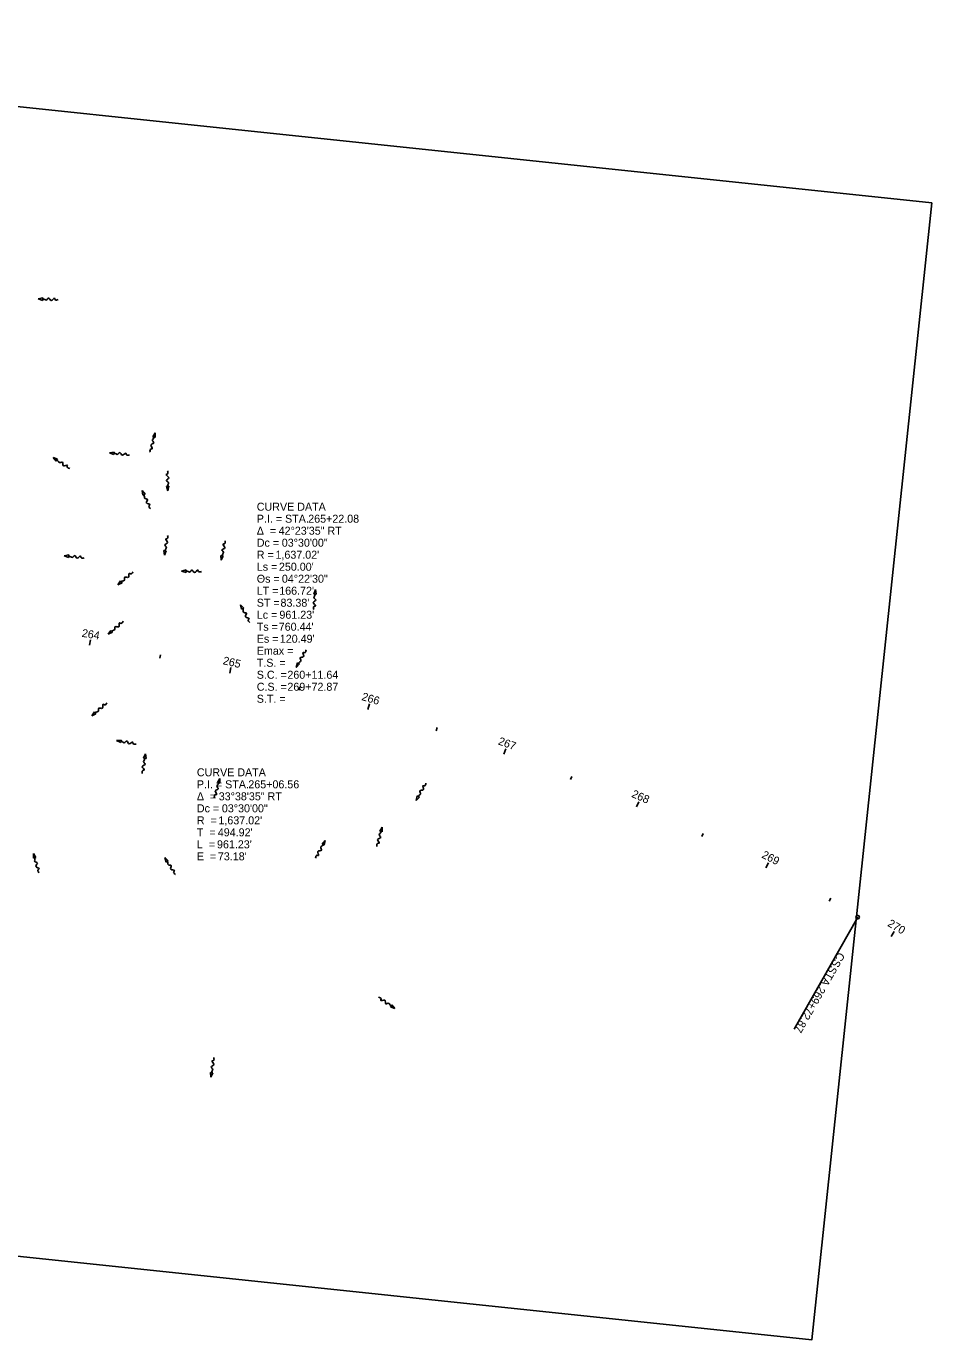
# Model space of a CAD drawing. Extents: x 1433976 to 1442459, y 450932 to 452534.
# Drawn here: x 1438729 to 1439362, y 451615 to 452534 of the extents above; entities that cross this region are included whole.
import ezdxf

# ---------------------------------------------------------------- set-up
doc = ezdxf.new("R2010")
doc.units = 0
for name, color, linetype in [('DT_X_Break_Line', 7, 'Continuous'), ('DT_X_Contour_Text', 7, 'Continuous'), ('DT_X_Island', 7, 'Continuous'), ('DT_X_Terrain_Boundary', 7, 'Continuous'), ('PV_X_Shoulder_Aggregate', 7, 'Continuous'), ('VG_X_Tree_Line_Rt', 7, 'Continuous')]:
    doc.layers.add(name, color=color, linetype=linetype)

msp = doc.modelspace()

# ---------------------------------------------------------------- linework, layer by layer
at = {"layer": 'DT_X_Break_Line'}
msp.add_line((1439310.33, 451910.67), (1439265.98, 451832.36), dxfattribs=at)
msp.add_circle((1439310.33, 451910.67), 1.2, dxfattribs=at)
at = {"layer": 'DT_X_Contour_Text'}
msp.add_lwpolyline([(1438188.57, 452534.13), (1438104.78, 451738.53), (1439278.28, 451614.94), (1439362.08, 452410.54)], close=True, dxfattribs=at)
at = {"layer": 'DT_X_Terrain_Boundary'}
for p, q in [((1438773.06, 452100.9), (1438773.72, 452104.85)), ((1438822.24, 452091.92), (1438822.71, 452094.28)), ((1438871.13, 452081.44), (1438872.03, 452085.34)), ((1438919.68, 452069.48), (1438920.29, 452071.8)), ((1438967.83, 452056.03), (1438968.97, 452059.87)), ((1439015.56, 452041.13), (1439016.31, 452043.41)), ((1439062.8, 452024.77), (1439064.17, 452028.53)), ((1439109.53, 452006.97), (1439110.42, 452009.2)), ((1439155.69, 451987.76), (1439157.28, 451991.43)), ((1439201.24, 451967.15), (1439202.26, 451969.32)), ((1439246.14, 451945.16), (1439247.95, 451948.72)), ((1439290.35, 451921.8), (1439291.5, 451923.91)), ((1439333.83, 451897.11), (1439335.85, 451900.56))]:
    msp.add_line(p, q, dxfattribs=at)
at = {"layer": 'PV_X_Shoulder_Aggregate'}
for p, q in [((1438737.21, 452343.31), (1438740.44, 452344.05)), ((1438740.38, 452342.33), (1438737.21, 452343.31)), ((1438740.44, 452344.05), (1438740.38, 452342.33)), ((1438817.41, 452246.77), (1438819.07, 452249.64)), ((1438819.07, 452246.33), (1438817.41, 452246.77)), ((1438819.07, 452249.64), (1438819.07, 452246.33)), ((1438787.1, 452235.62), (1438790.37, 452236.13)), ((1438790.19, 452234.43), (1438787.1, 452235.62)), ((1438790.37, 452236.13), (1438790.19, 452234.43)), ((1438749.87, 452229.82), (1438747.67, 452232.3)), ((1438747.67, 452232.3), (1438750.82, 452231.25)), ((1438750.82, 452231.25), (1438749.87, 452229.82)), ((1438810.38, 452205.92), (1438809.83, 452209.19)), ((1438809.83, 452209.19), (1438811.94, 452206.64)), ((1438826.95, 452212.29), (1438828.67, 452212.33)), ((1438827.87, 452209.11), (1438826.95, 452212.29)), ((1438828.67, 452212.33), (1438827.87, 452209.11)), ((1438811.94, 452206.64), (1438810.38, 452205.92)), ((1438755.46, 452163.62), (1438758.73, 452164.14)), ((1438758.55, 452162.43), (1438755.46, 452163.62)), ((1438758.73, 452164.14), (1438758.55, 452162.43)), ((1438825.43, 452163.93), (1438825.1, 452167.23)), ((1438825.1, 452167.23), (1438826.8, 452166.95)), ((1438826.8, 452166.95), (1438825.43, 452163.93)), ((1438865.18, 452160.42), (1438864.97, 452163.72)), ((1438864.97, 452163.72), (1438866.66, 452163.39)), ((1438866.66, 452163.39), (1438865.18, 452160.42)), ((1438837.51, 452152.85), (1438840.73, 452153.65)), ((1438840.69, 452151.93), (1438837.51, 452152.85)), ((1438840.73, 452153.65), (1438840.69, 452151.93)), ((1438792.87, 452143.24), (1438794.75, 452145.97)), ((1438795.86, 452144.66), (1438792.87, 452143.24)), ((1438794.75, 452145.97), (1438795.86, 452144.66)), ((1438929.96, 452136.74), (1438931.05, 452139.87)), ((1438931.67, 452136.61), (1438929.96, 452136.74)), ((1438931.05, 452139.87), (1438931.67, 452136.61)), ((1438879.49, 452126.09), (1438878.8, 452129.34)), ((1438878.8, 452129.34), (1438881.02, 452126.87)), ((1438881.02, 452126.87), (1438879.49, 452126.09)), ((1438786.07, 452108.62), (1438787.95, 452111.35)), ((1438789.06, 452110.05), (1438786.07, 452108.62)), ((1438787.95, 452111.35), (1438789.06, 452110.05)), ((1438917.69, 452085.49), (1438918.52, 452088.7)), ((1438918.52, 452088.7), (1438920.02, 452087.85)), ((1438920.02, 452087.85), (1438917.69, 452085.49)), ((1438774.63, 452051.6), (1438776.51, 452054.33)), ((1438777.62, 452053.02), (1438774.63, 452051.6)), ((1438776.51, 452054.33), (1438777.62, 452053.02)), ((1438791.95, 452034.36), (1438795.25, 452034.62)), ((1438794.94, 452032.93), (1438791.95, 452034.36)), ((1438795.25, 452034.62), (1438794.94, 452032.93)), ((1438810.97, 452021.89), (1438812.37, 452024.89)), ((1438812.37, 452024.89), (1438812.66, 452021.59)), ((1438812.66, 452021.59), (1438810.97, 452021.89)), ((1438862.57, 452004.81), (1438864.29, 452007.65)), ((1438864.29, 452007.65), (1438864.22, 452004.33)), ((1438864.22, 452004.33), (1438862.57, 452004.81)), ((1439001.44, 451992.36), (1439002.27, 451995.57)), ((1439003.76, 451994.73), (1439001.44, 451992.36)), ((1439002.27, 451995.57), (1439003.76, 451994.73)), ((1438976.16, 451970.75), (1438977.87, 451973.59)), ((1438977.81, 451970.28), (1438976.16, 451970.75)), ((1438977.87, 451973.59), (1438977.81, 451970.28)), ((1438935.69, 451961.84), (1438938.01, 451964.21)), ((1438937.19, 451961), (1438935.69, 451961.84)), ((1438938.01, 451964.21), (1438937.19, 451961)), ((1438733.89, 451951.84), (1438733.83, 451955.16)), ((1438733.83, 451955.16), (1438735.54, 451952.32)), ((1438735.54, 451952.32), (1438733.89, 451951.84)), ((1438826.7, 451949.18), (1438825.72, 451952.35)), ((1438825.72, 451952.35), (1438828.15, 451950.1)), ((1438828.15, 451950.1), (1438826.7, 451949.18)), ((1438983.55, 451847.82), (1438984.52, 451849.23)), ((1438984.52, 451849.23), (1438986.67, 451846.71)), ((1438986.67, 451846.71), (1438983.55, 451847.82)), ((1438857.99, 451798.57), (1438857.6, 451801.86)), ((1438857.6, 451801.86), (1438859.3, 451801.61)), ((1438859.3, 451801.61), (1438857.99, 451798.57))]:
    msp.add_line(p, q, dxfattribs=at)
for points in [[(1438740.41, 452343.18), (1438740.53, 452343.18), (1438741.84, 452342.83), (1438742.66, 452342.51), (1438744.41, 452343.92), (1438746.29, 452342.2), (1438748.59, 452343.77), (1438749.01, 452342.86), (1438751.2, 452342.81)], [(1438818.23, 452246.55), (1438818.2, 452246.43), (1438817.57, 452245.24), (1438817.07, 452244.51), (1438818.05, 452242.49), (1438815.96, 452241.04), (1438816.97, 452238.45), (1438815.99, 452238.24), (1438815.44, 452236.12)], [(1438790.28, 452235.27), (1438790.4, 452235.26), (1438791.68, 452234.82), (1438792.48, 452234.45), (1438794.32, 452235.73), (1438796.08, 452233.89), (1438798.48, 452235.29), (1438798.83, 452234.36), (1438801.02, 452234.15)], [(1438750.34, 452230.53), (1438750.44, 452230.46), (1438751.38, 452229.49), (1438751.91, 452228.79), (1438754.14, 452229.08), (1438754.85, 452226.63), (1438757.63, 452226.78), (1438757.51, 452225.78), (1438759.36, 452224.59)], [(1438827.82, 452212.31), (1438827.81, 452212.44), (1438828.09, 452213.76), (1438828.36, 452214.6), (1438826.86, 452216.26), (1438828.47, 452218.24), (1438826.77, 452220.44), (1438827.65, 452220.91), (1438827.59, 452223.11)], [(1438811.16, 452206.28), (1438811.21, 452206.16), (1438811.49, 452204.84), (1438811.57, 452203.96), (1438813.62, 452203.04), (1438812.93, 452200.59), (1438815.36, 452199.24), (1438814.74, 452198.46), (1438815.68, 452196.47)], [(1438825.96, 452167.09), (1438825.98, 452167.21), (1438826.49, 452168.46), (1438826.91, 452169.24), (1438825.73, 452171.15), (1438827.68, 452172.8), (1438826.41, 452175.28), (1438827.37, 452175.58), (1438827.7, 452177.75)], [(1438865.82, 452163.55), (1438865.85, 452163.67), (1438866.4, 452164.91), (1438866.85, 452165.66), (1438865.75, 452167.62), (1438867.75, 452169.19), (1438866.57, 452171.72), (1438867.54, 452171.98), (1438867.95, 452174.14)], [(1438758.63, 452163.28), (1438758.76, 452163.26), (1438760.04, 452162.83), (1438760.83, 452162.45), (1438762.68, 452163.73), (1438764.43, 452161.89), (1438766.83, 452163.29), (1438767.19, 452162.35), (1438769.38, 452162.15)], [(1438840.71, 452152.78), (1438840.83, 452152.78), (1438842.14, 452152.45), (1438842.97, 452152.15), (1438844.7, 452153.59), (1438846.6, 452151.9), (1438848.88, 452153.51), (1438849.31, 452152.6), (1438851.51, 452152.59)], [(1438795.31, 452145.31), (1438795.41, 452145.39), (1438796.6, 452146.02), (1438797.42, 452146.34), (1438797.76, 452148.56), (1438800.3, 452148.57), (1438800.93, 452151.28), (1438801.86, 452150.89), (1438803.51, 452152.34)], [(1438930.81, 452136.68), (1438930.8, 452136.55), (1438930.4, 452135.26), (1438930.05, 452134.45), (1438931.39, 452132.65), (1438929.61, 452130.84), (1438931.09, 452128.48), (1438930.16, 452128.1), (1438930.02, 452125.9)], [(1438880.24, 452126.48), (1438880.3, 452126.37), (1438880.63, 452125.06), (1438880.75, 452124.19), (1438882.83, 452123.34), (1438882.24, 452120.86), (1438884.73, 452119.61), (1438884.14, 452118.81), (1438885.15, 452116.86)], [(1438788.51, 452110.69), (1438788.6, 452110.77), (1438789.8, 452111.4), (1438790.62, 452111.72), (1438790.96, 452113.94), (1438793.5, 452113.95), (1438794.13, 452116.66), (1438795.06, 452116.27), (1438796.71, 452117.72)], [(1438919.27, 452088.27), (1438919.34, 452088.38), (1438920.25, 452089.38), (1438920.91, 452089.96), (1438920.46, 452092.16), (1438922.85, 452093.04), (1438922.52, 452095.8), (1438923.52, 452095.75), (1438924.58, 452097.68)], [(1438777.07, 452053.67), (1438777.16, 452053.75), (1438778.36, 452054.38), (1438779.18, 452054.7), (1438779.52, 452056.92), (1438782.06, 452056.92), (1438782.69, 452059.63), (1438783.62, 452059.25), (1438785.27, 452060.69)], [(1438795.09, 452033.76), (1438795.21, 452033.74), (1438796.45, 452033.21), (1438797.22, 452032.77), (1438799.16, 452033.9), (1438800.76, 452031.93), (1438803.27, 452033.14), (1438803.55, 452032.18), (1438805.71, 452031.8)], [(1438811.81, 452021.74), (1438811.79, 452021.62), (1438811.26, 452020.37), (1438810.84, 452019.6), (1438811.99, 452017.68), (1438810.03, 452016.05), (1438811.27, 452013.56), (1438810.31, 452013.27), (1438809.96, 452011.1)], [(1438863.39, 452004.58), (1438863.35, 452004.46), (1438862.7, 452003.27), (1438862.19, 452002.55), (1438863.13, 452000.52), (1438861.01, 451999.11), (1438861.97, 451996.5), (1438860.99, 451996.31), (1438860.4, 451994.19)], [(1439003.02, 451995.14), (1439003.08, 451995.25), (1439003.99, 451996.25), (1439004.65, 451996.83), (1439004.21, 451999.03), (1439006.6, 451999.91), (1439006.27, 452002.67), (1439007.27, 452002.63), (1439008.33, 452004.55)], [(1438976.97, 451970.52), (1438976.94, 451970.4), (1438976.28, 451969.22), (1438975.77, 451968.5), (1438976.72, 451966.46), (1438974.59, 451965.05), (1438975.56, 451962.44), (1438974.57, 451962.26), (1438973.99, 451960.14)], [(1438936.43, 451961.43), (1438936.37, 451961.32), (1438935.46, 451960.32), (1438934.8, 451959.74), (1438935.25, 451957.54), (1438932.86, 451956.65), (1438933.21, 451953.89), (1438932.2, 451953.94), (1438931.15, 451952.01)], [(1438734.7, 451952.08), (1438734.74, 451951.96), (1438734.82, 451950.61), (1438734.77, 451949.73), (1438736.65, 451948.51), (1438735.61, 451946.19), (1438737.82, 451944.49), (1438737.08, 451943.81), (1438737.72, 451941.71)], [(1438827.42, 451949.64), (1438827.48, 451949.53), (1438827.93, 451948.25), (1438828.13, 451947.4), (1438830.28, 451946.74), (1438829.92, 451944.22), (1438832.51, 451943.21), (1438831.99, 451942.35), (1438833.18, 451940.5)], [(1438984.04, 451848.53), (1438983.94, 451848.6), (1438983.02, 451849.6), (1438982.5, 451850.31), (1438980.27, 451850.06), (1438979.61, 451852.51), (1438976.82, 451852.42), (1438976.96, 451853.42), (1438975.13, 451854.64)], [(1438858.45, 451801.73), (1438858.47, 451801.86), (1438858.96, 451803.12), (1438859.37, 451803.9), (1438858.15, 451805.79), (1438860.07, 451807.47), (1438858.75, 451809.93), (1438859.7, 451810.25), (1438860, 451812.42)]]:
    msp.add_spline(points, degree=3, dxfattribs=at)
at = {"layer": 'VG_X_Tree_Line_Rt'}
msp.add_lwpolyline([(1438188.57, 452534.13), (1439362.08, 452410.54), (1439278.28, 451614.94), (1438104.78, 451738.53)], close=True, dxfattribs=at)

# ---------------------------------------------------------------- texts
at = {"layer": 'DT_X_Break_Line'}
for s, p in [(' STA. ', (1439292.48, 451879.02)), ('CS', (1439296.78, 451886.6)), ('269+72.87', (1439283.3, 451862.79))]:
    msp.add_text(s, height=5.6, rotation=240.47716, dxfattribs=at).set_placement(p)
at = {"layer": 'DT_X_Island'}
for s, p in [('CURVE DATA', (1438890.07, 452195.11)), ('P.I. = STA. ', (1438890.07, 452186.71)), ('265+22.08', (1438926.05, 452186.71)), ('Δ  = ', (1438890.07, 452178.31)), ('42°23\'35" RT', (1438905.36, 452178.31)), ('Dc = ', (1438890.07, 452169.91)), ('03°30\'00"', (1438907.56, 452169.91)), ('R = ', (1438890.07, 452161.51)), ("1,637.02'", (1438903.15, 452161.51)), ('Ls = ', (1438890.07, 452153.11)), ("250.00'", (1438905.56, 452153.11)), ('Θs = ', (1438890.07, 452144.71)), ('04°22\'30"', (1438907.64, 452144.71)), ('LT = ', (1438890.07, 452136.31)), ("166.72'", (1438905.77, 452136.31)), ('ST = ', (1438890.07, 452127.91)), ('Lc = ', (1438890.07, 452119.51)), ("961.23'", (1438905.91, 452119.51)), ("83.38'", (1438906.67, 452127.91)), ('Ts = ', (1438890.07, 452111.11)), ("760.44'", (1438905.44, 452111.11)), ('Es = ', (1438890.07, 452102.71)), ("120.49'", (1438906.18, 452102.71)), ('Emax = ', (1438890.07, 452094.31)), ('T.S. = ', (1438890.07, 452085.91)), ('S.C. = ', (1438890.07, 452077.51)), ('260+11.64', (1438911.48, 452077.51)), ('C.S. = ', (1438890.07, 452069.11)), ('269+72.87', (1438911.48, 452069.11)), ('S.T. = ', (1438890.07, 452060.71)), ('CURVE DATA', (1438848.18, 452009.23)), ('P.I. = STA. ', (1438848.18, 452000.83)), ('265+06.56', (1438884.16, 452000.83)), ('Δ  = ', (1438848.18, 451992.43)), ('33°38\'35" RT', (1438863.47, 451992.43)), ('Dc = ', (1438848.18, 451984.03)), ('03°30\'00"', (1438865.67, 451984.03)), ('R  = ', (1438848.18, 451975.63)), ("1,637.02'", (1438863.25, 451975.63)), ('T  = ', (1438848.18, 451967.23)), ("494.92'", (1438862.82, 451967.23)), ('L  = ', (1438848.18, 451958.83)), ("961.23'", (1438862.25, 451958.83)), ('E  = ', (1438848.18, 451950.43)), ("73.18'", (1438862.86, 451950.43))]:
    msp.add_text(s, height=5.6, dxfattribs=at).set_placement(p)
at = {"layer": 'DT_X_Terrain_Boundary'}
for s, rotation, p in [('264', 350.52762, (1438767.41, 452106.91)), ('265', 347.02762, (1438866, 452087.76)), ('266', 343.52761, (1438963.01, 452062.67)), ('267', 340.02761, (1439058.41, 452031.68)), ('268', 336.5276, (1439151.72, 451994.94)), ('269', 333.0276, (1439242.66, 451952.54)), ('270', 329.57912, (1439330.72, 451904.74))]:
    msp.add_text(s, height=5.6, rotation=rotation, dxfattribs=at).set_placement(p)

doc.saveas('drawing.dxf')
